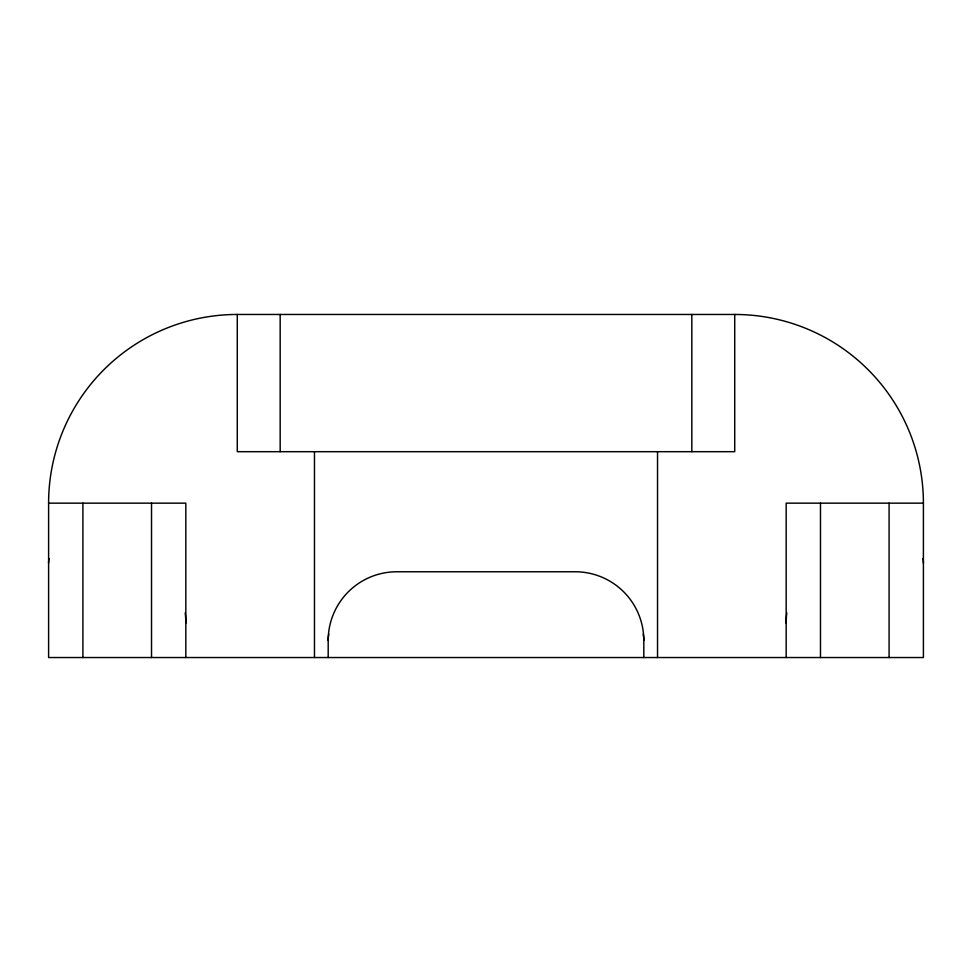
<?xml version="1.0" encoding="UTF-8"?>
<svg xmlns="http://www.w3.org/2000/svg" width="972" height="972" viewBox="0 0 972 972"><rect width="100%" height="100%" fill="white"/><g stroke="black" fill="none" stroke-linecap="round" stroke-linejoin="round"><path stroke-width="1.46" d="M237.277 314.466L734.723 314.466A188.677 188.677 0 0 1 923.4 503.156L923.4 657.534L48.6 657.534L48.6 503.156A188.677 188.677 0 0 1 237.277 314.466L237.277 451.688L734.723 451.688L734.723 314.466M48.6 503.156L185.822 503.156L185.822 657.534M923.4 503.156L786.178 503.156L786.178 657.534M889.088 503.156L889.088 657.534M820.477 503.156L820.477 657.534M691.833 314.466L691.833 451.688M657.534 451.688L657.534 657.534M643.233 634.133A34.312 34.312 0 0 1 643.804 640.378L643.804 657.534M328.767 634.133A34.312 34.312 0 0 0 328.196 640.378L328.196 657.534M314.466 451.688L314.466 657.534M280.167 314.466L280.167 451.688M151.523 503.156L151.523 657.534M82.912 503.156L82.912 657.534M643.804 640.378A68.611 68.611 0 0 0 575.193 571.767L396.807 571.767A68.611 68.611 0 0 0 328.196 640.378M922.975 558.511A25.734 25.734 0 0 1 923.4 563.189M48.6 563.189A25.734 25.734 0 0 1 49.025 558.511M185.202 612.87A85.767 85.767 0 0 1 185.822 623.222M786.178 623.222A85.767 85.767 0 0 1 786.798 612.87"/></g></svg>
